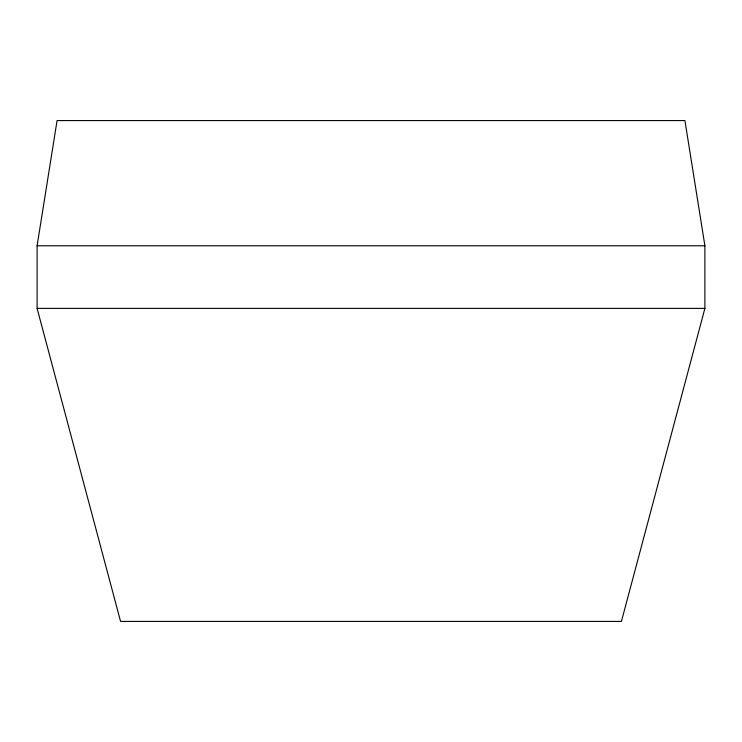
<?xml version="1.0" encoding="UTF-8"?>
<svg xmlns="http://www.w3.org/2000/svg" width="742" height="742" viewBox="0 0 742 742"><rect width="100%" height="100%" fill="white"/><g stroke="black" fill="none" stroke-linecap="round" stroke-linejoin="round"><path stroke-width="1.11" d="M37.1 245.787L57.078 120.575L684.922 120.575L704.9 245.787L704.9 308.394L621.425 621.425L120.575 621.425L37.1 308.394L37.1 245.787L704.9 245.787M37.1 308.394L704.9 308.394"/></g></svg>
